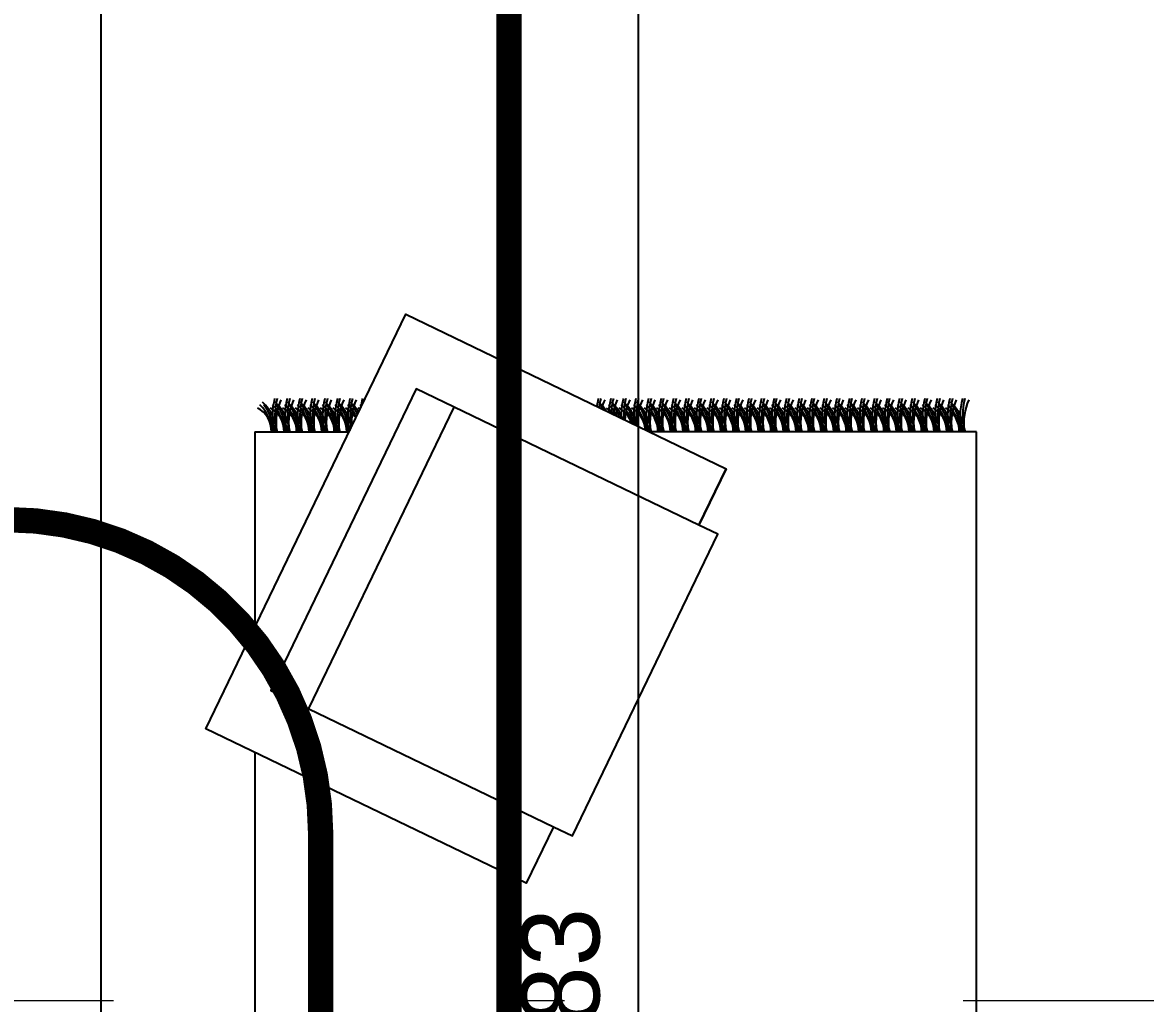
# Model space of a CAD drawing. Header units: metres. Extents: x 0 to 435, y 0 to 273.
# Drawn here: x 36.134 to 38.281, y 94.51 to 96.386 of the extents above; entities that cross this region are included whole.
import ezdxf

# ---------------------------------------------------------------- set-up
doc = ezdxf.new("R2010")
doc.units = ezdxf.units.M
doc.header["$MEASUREMENT"] = 0
for name, pattern in [('B4-PLANS$0$DASHDOT', [25.4, 12.7, -6.35, 0, -6.35]), ('DASHED2', [0.375, 0.25, -0.125]), ('DOT2', [0.125, 0, -0.125])]:
    doc.linetypes.add(name, pattern=pattern)
doc.layers.get('0').update_dxf_attribs({"plot": 0})
for name, color, linetype in [('A-EDM', 2, 'Continuous'), ('A-PAV', 3, 'Continuous'), ('A-WL', 7, 'Continuous'), ('FRN', 252, 'Continuous'), ('FURN', 10, 'Continuous')]:
    doc.layers.add(name, color=color, linetype=linetype)
doc.layers.add('A-ref', color=7, linetype='Continuous', true_color=0x8d8d81)
doc.layers.add('Dote', color=1, linetype='B4-PLANS$0$DASHDOT', lineweight=15)
doc.styles.add('XARAB', font='xarab.shx')
doc.dimstyles.new('DIM100', dxfattribs={"dimtxt": 0.15, "dimasz": 0.12, "dimexe": 0.1, "dimexo": 0, "dimgap": 0.05, "dimtad": 1, "dimzin": 3, "dimdsep": 46, "dimtxsty": 'XARAB', "dimblk": 'DTICK', "dimcen": 0.09, "dimclrd": 256, "dimclre": 4, "dimclrt": 3, "dimadec": 0, "dimazin": 3, "dimtfac": 1, "dimtix": 1, "dimtmove": 2, "dimatfit": 0, "dimldrblk": 'DTICK', "dimfxl": 0.15, "dimtolj": 1, "dimtzin": 3, "dimlwd": -3, "dimlwe": -3, "dimarcsym": 0})

# ---------------------------------------------------------------- blocks, each defined once
blk = doc.blocks.new('B4-PLANS$0$AXES-B2')
at = {"layer": 'Dote', "ltscale": 0.1}
blk.add_line((-29.655, -13.525), (30.305, -13.525), dxfattribs=at)
blk = doc.blocks.new('DTICK')
for p, q in [((0, 1.207), (0, -1.207)), ((-1.207, 0), (1.207, 0))]:
    blk.add_line(p, q)
at = {"color": 3}
blk.add_line((-0.629, -0.629), (0.629, 0.629), dxfattribs=at)
blk = doc.blocks.new('*D425')
at = {"layer": 'A-PAV', "color": 4, "linetype": 'DOT2', "lineweight": -3, "transparency": 16777216}
for p, q in [((37.311, 99.4117), (37.411, 99.4117)), ((37.311, 89.5837), (37.211, 89.5837))]:
    blk.add_line(p, q, dxfattribs=at)
at = {"layer": 'A-PAV', "linetype": 'ByBlock', "lineweight": -3, "transparency": 16777216}
blk.add_line((37.311, 99.2917), (37.311, 89.7037), dxfattribs=at)
at = {"layer": 'Defpoints', "color": 0, "linetype": 'ByBlock', "transparency": 16777216}
for p in [(37.311, 99.4117), (37.311, 89.5837), (37.311, 89.5837)]:
    blk.add_point(p, dxfattribs=at)
at = {"layer": 'A-PAV', "linetype": 'ByBlock', "lineweight": -3, "transparency": 16777216, "xscale": 0.12, "yscale": 0.12, "zscale": 0.12}
for p, rotation in [((37.311, 99.4117), 90), ((37.311, 89.5837), 270)]:
    blk.add_blockref('DTICK', p, dxfattribs=dict(at, rotation=rotation))
at = {"layer": 'A-PAV', "color": 3, "linetype": 'ByBlock', "transparency": 16777216, "insert": (37.1629, 94.4977), "char_height": 0.15, "attachment_point": 5, "rotation": 90, "style": 'XARAB'}
blk.add_mtext('\\A1;9.83', dxfattribs=at)

msp = doc.modelspace()

# ---------------------------------------------------------------- linework, layer by layer
at = {"layer": 'A-ref', "color": 251, "linetype": 'DASHED2', "ltscale": 3, "true_color": 0x575d60, "const_width": 0.0485}
for points in [[(42.6079, 112.2877), (32.3839, 112.2877, 0.414214), (31.7839, 111.6877), (31.7839, 93.898, 0.414214), (32.3839, 93.298), (36.4639, 93.298, 0.414214), (37.0639, 93.898), (37.0639, 98.2117, -0.414214), (37.6639, 98.8117), (42.6079, 98.8117, 0.414214), (43.2079, 99.4117), (43.2079, 111.6877, 0.414214)], [(36.1039, 89.7937), (32.6239, 89.7937, -0.414214), (32.0239, 90.3937), (32.0239, 94.8354, -0.414214), (32.6239, 95.4354), (36.1039, 95.4354, -0.414214), (36.7039, 94.8354), (36.7039, 90.3937, -0.414214)]]:
    msp.add_lwpolyline(points, format="xyb", close=True, dxfattribs=at)
at = {"layer": 'A-WL'}
msp.add_line((36.2839, 98.0317, 0), (36.2839, 89.5837), dxfattribs=at)
msp.add_line((36.2839, 98.0317, 0), (36.2839, 89.5837), dxfattribs=at)
at = {"layer": 'FRN'}
for p, q in [((36.5781, 95.6035), (36.5781, 95.2299)), ((36.5781, 95.6035), (36.7583, 95.6035)), ((36.6202, 95.6136), (36.6085, 95.6136)), ((36.6202, 95.6121), (36.6085, 95.6121)), ((36.6199, 95.6106), (36.6092, 95.6106)), ((36.6199, 95.6091), (36.6092, 95.6091)), ((36.62, 95.6076), (36.6095, 95.6076)), ((36.62, 95.6061), (36.6095, 95.6061)), ((36.6442, 95.6136), (36.6325, 95.6136)), ((36.6442, 95.6121), (36.6325, 95.6121)), ((36.6439, 95.6106), (36.6332, 95.6106)), ((36.6439, 95.6091), (36.6332, 95.6091)), ((36.644, 95.6076), (36.6335, 95.6076)), ((36.644, 95.6061), (36.6335, 95.6061)), ((36.6682, 95.6136), (36.6565, 95.6136)), ((36.6682, 95.6121), (36.6565, 95.6121)), ((36.6679, 95.6106), (36.6572, 95.6106)), ((36.6679, 95.6091), (36.6572, 95.6091)), ((36.668, 95.6076), (36.6575, 95.6076)), ((36.668, 95.6061), (36.6575, 95.6061)), ((36.6922, 95.6136), (36.6805, 95.6136)), ((36.6922, 95.6121), (36.6805, 95.6121)), ((36.6919, 95.6106), (36.6812, 95.6106)), ((36.6919, 95.6091), (36.6812, 95.6091)), ((36.692, 95.6076), (36.6815, 95.6076)), ((36.692, 95.6061), (36.6815, 95.6061)), ((36.7162, 95.6136), (36.7045, 95.6136)), ((36.7162, 95.6121), (36.7045, 95.6121)), ((36.7159, 95.6106), (36.7052, 95.6106)), ((36.7159, 95.6091), (36.7052, 95.6091)), ((36.716, 95.6076), (36.7055, 95.6076)), ((36.716, 95.6061), (36.7055, 95.6061)), ((36.7402, 95.6136), (36.7285, 95.6136)), ((36.7402, 95.6121), (36.7285, 95.6121)), ((36.7399, 95.6106), (36.7292, 95.6106)), ((36.7399, 95.6091), (36.7292, 95.6091)), ((36.74, 95.6076), (36.7295, 95.6076)), ((36.74, 95.6061), (36.7295, 95.6061)), ((36.7632, 95.6136), (36.7525, 95.6136)), ((36.7625, 95.6121), (36.7525, 95.6121)), ((36.7617, 95.6106), (36.7532, 95.6106)), ((36.761, 95.6091), (36.7532, 95.6091)), ((36.7603, 95.6076), (36.7535, 95.6076)), ((36.7596, 95.6061), (36.7535, 95.6061)), ((37.335, 95.6136), (37.3233, 95.6136)), ((37.335, 95.6121), (37.3233, 95.6121)), ((37.3347, 95.6106), (37.324, 95.6106)), ((37.3347, 95.6091), (37.324, 95.6091)), ((37.3348, 95.6076), (37.3242, 95.6076)), ((37.3348, 95.6061), (37.3272, 95.6061)), ((37.9574, 95.6035), (37.3326, 95.6035)), ((37.359, 95.6136), (37.3473, 95.6136)), ((37.359, 95.6121), (37.3473, 95.6121)), ((37.3587, 95.6106), (37.348, 95.6106)), ((37.3587, 95.6091), (37.348, 95.6091)), ((37.3588, 95.6076), (37.3482, 95.6076)), ((37.3588, 95.6061), (37.3482, 95.6061)), ((37.383, 95.6136), (37.3713, 95.6136)), ((37.383, 95.6121), (37.3713, 95.6121)), ((37.3827, 95.6106), (37.372, 95.6106)), ((37.3827, 95.6091), (37.372, 95.6091)), ((37.3828, 95.6076), (37.3722, 95.6076)), ((37.3828, 95.6061), (37.3722, 95.6061)), ((37.407, 95.6136), (37.3953, 95.6136)), ((37.407, 95.6121), (37.3953, 95.6121)), ((37.4067, 95.6106), (37.396, 95.6106)), ((37.4067, 95.6091), (37.396, 95.6091)), ((37.4068, 95.6076), (37.3962, 95.6076)), ((37.4068, 95.6061), (37.3962, 95.6061)), ((37.431, 95.6136), (37.4193, 95.6136)), ((37.431, 95.6121), (37.4193, 95.6121)), ((37.4307, 95.6106), (37.42, 95.6106)), ((37.4307, 95.6091), (37.42, 95.6091)), ((37.4308, 95.6076), (37.4202, 95.6076)), ((37.4308, 95.6061), (37.4202, 95.6061)), ((37.455, 95.6136), (37.4433, 95.6136)), ((37.455, 95.6121), (37.4433, 95.6121)), ((37.4547, 95.6106), (37.444, 95.6106)), ((37.4547, 95.6091), (37.444, 95.6091)), ((37.4548, 95.6076), (37.4442, 95.6076)), ((37.4548, 95.6061), (37.4442, 95.6061)), ((37.479, 95.6136), (37.4673, 95.6136)), ((37.479, 95.6121), (37.4673, 95.6121)), ((37.4787, 95.6106), (37.468, 95.6106)), ((37.4787, 95.6091), (37.468, 95.6091)), ((37.4788, 95.6076), (37.4682, 95.6076)), ((37.4788, 95.6061), (37.4682, 95.6061)), ((37.503, 95.6136), (37.4913, 95.6136)), ((37.503, 95.6121), (37.4913, 95.6121)), ((37.5027, 95.6106), (37.492, 95.6106)), ((37.5027, 95.6091), (37.492, 95.6091)), ((37.5028, 95.6076), (37.4922, 95.6076)), ((37.5028, 95.6061), (37.4922, 95.6061)), ((37.527, 95.6136), (37.5153, 95.6136)), ((37.527, 95.6121), (37.5153, 95.6121)), ((37.5267, 95.6106), (37.516, 95.6106)), ((37.5267, 95.6091), (37.516, 95.6091)), ((37.5268, 95.6076), (37.5162, 95.6076)), ((37.5268, 95.6061), (37.5162, 95.6061)), ((37.551, 95.6136), (37.5393, 95.6136)), ((37.551, 95.6121), (37.5393, 95.6121)), ((37.5507, 95.6106), (37.54, 95.6106)), ((37.5507, 95.6091), (37.54, 95.6091)), ((37.5508, 95.6076), (37.5402, 95.6076)), ((37.5508, 95.6061), (37.5402, 95.6061)), ((37.575, 95.6136), (37.5633, 95.6136)), ((37.575, 95.6121), (37.5633, 95.6121)), ((37.5747, 95.6106), (37.564, 95.6106)), ((37.5747, 95.6091), (37.564, 95.6091)), ((37.5748, 95.6076), (37.5642, 95.6076)), ((37.5748, 95.6061), (37.5642, 95.6061)), ((37.599, 95.6136), (37.5873, 95.6136)), ((37.599, 95.6121), (37.5873, 95.6121)), ((37.5987, 95.6106), (37.588, 95.6106)), ((37.5987, 95.6091), (37.588, 95.6091)), ((37.5988, 95.6076), (37.5882, 95.6076)), ((37.5988, 95.6061), (37.5882, 95.6061)), ((37.623, 95.6136), (37.6113, 95.6136)), ((37.623, 95.6121), (37.6113, 95.6121)), ((37.6227, 95.6106), (37.612, 95.6106)), ((37.6227, 95.6091), (37.612, 95.6091)), ((37.6228, 95.6076), (37.6122, 95.6076)), ((37.6228, 95.6061), (37.6122, 95.6061)), ((37.647, 95.6136), (37.6353, 95.6136)), ((37.647, 95.6121), (37.6353, 95.6121)), ((37.6467, 95.6106), (37.636, 95.6106)), ((37.6467, 95.6091), (37.636, 95.6091)), ((37.6468, 95.6076), (37.6362, 95.6076)), ((37.6468, 95.6061), (37.6362, 95.6061)), ((37.671, 95.6136), (37.6593, 95.6136)), ((37.671, 95.6121), (37.6593, 95.6121)), ((37.6707, 95.6106), (37.66, 95.6106)), ((37.6707, 95.6091), (37.66, 95.6091)), ((37.6708, 95.6076), (37.6602, 95.6076)), ((37.6708, 95.6061), (37.6602, 95.6061)), ((37.695, 95.6136), (37.6833, 95.6136)), ((37.695, 95.6121), (37.6833, 95.6121)), ((37.6947, 95.6106), (37.684, 95.6106)), ((37.6947, 95.6091), (37.684, 95.6091)), ((37.6948, 95.6076), (37.6842, 95.6076)), ((37.6948, 95.6061), (37.6842, 95.6061)), ((37.719, 95.6136), (37.7073, 95.6136)), ((37.719, 95.6121), (37.7073, 95.6121)), ((37.7187, 95.6106), (37.708, 95.6106)), ((37.7187, 95.6091), (37.708, 95.6091)), ((37.7188, 95.6076), (37.7082, 95.6076)), ((37.7188, 95.6061), (37.7082, 95.6061)), ((37.743, 95.6136), (37.7313, 95.6136)), ((37.743, 95.6121), (37.7313, 95.6121)), ((37.7427, 95.6106), (37.732, 95.6106)), ((37.7427, 95.6091), (37.732, 95.6091)), ((37.7428, 95.6076), (37.7322, 95.6076)), ((37.7428, 95.6061), (37.7322, 95.6061)), ((37.767, 95.6136), (37.7553, 95.6136)), ((37.767, 95.6121), (37.7553, 95.6121)), ((37.7667, 95.6106), (37.756, 95.6106)), ((37.7667, 95.6091), (37.756, 95.6091)), ((37.7668, 95.6076), (37.7562, 95.6076)), ((37.7668, 95.6061), (37.7562, 95.6061)), ((37.791, 95.6136), (37.7793, 95.6136)), ((37.791, 95.6121), (37.7793, 95.6121)), ((37.7907, 95.6106), (37.78, 95.6106)), ((37.7907, 95.6091), (37.78, 95.6091)), ((37.7908, 95.6076), (37.7802, 95.6076)), ((37.7908, 95.6061), (37.7802, 95.6061)), ((37.815, 95.6136), (37.8033, 95.6136)), ((37.815, 95.6121), (37.8033, 95.6121)), ((37.8147, 95.6106), (37.804, 95.6106)), ((37.8147, 95.6091), (37.804, 95.6091)), ((37.8148, 95.6076), (37.8042, 95.6076)), ((37.8148, 95.6061), (37.8042, 95.6061)), ((37.839, 95.6136), (37.8273, 95.6136)), ((37.839, 95.6121), (37.8273, 95.6121)), ((37.8387, 95.6106), (37.828, 95.6106)), ((37.8387, 95.6091), (37.828, 95.6091)), ((37.8388, 95.6076), (37.8282, 95.6076)), ((37.8388, 95.6061), (37.8282, 95.6061)), ((37.863, 95.6136), (37.8513, 95.6136)), ((37.863, 95.6121), (37.8513, 95.6121)), ((37.8627, 95.6106), (37.852, 95.6106)), ((37.8627, 95.6091), (37.852, 95.6091)), ((37.8628, 95.6076), (37.8522, 95.6076)), ((37.8628, 95.6061), (37.8522, 95.6061)), ((37.887, 95.6136), (37.8753, 95.6136)), ((37.887, 95.6121), (37.8753, 95.6121)), ((37.8867, 95.6106), (37.876, 95.6106)), ((37.8867, 95.6091), (37.876, 95.6091)), ((37.8868, 95.6076), (37.8762, 95.6076)), ((37.8868, 95.6061), (37.8762, 95.6061)), ((37.911, 95.6136), (37.8993, 95.6136)), ((37.911, 95.6121), (37.8993, 95.6121)), ((37.9107, 95.6106), (37.9, 95.6106)), ((37.9107, 95.6091), (37.9, 95.6091)), ((37.9108, 95.6076), (37.9002, 95.6076)), ((37.9108, 95.6061), (37.9002, 95.6061)), ((37.935, 95.6136), (37.9233, 95.6136)), ((37.935, 95.6121), (37.9233, 95.6121)), ((37.9347, 95.6106), (37.924, 95.6106)), ((37.9347, 95.6091), (37.924, 95.6091)), ((37.9348, 95.6076), (37.9242, 95.6076)), ((37.9348, 95.6061), (37.9242, 95.6061)), ((37.9574, 94.1356), (37.9574, 95.6035)), ((36.5781, 94.9904), (36.5781, 94.1356))]:
    msp.add_line(p, q, dxfattribs=at)
for centre, radius, start, end in [((36.729, 95.6354), 0.1173, 164.4788, 195.8147), ((36.7337, 95.6354), 0.1173, 164.4788, 195.8147), ((36.7262, 95.6206), 0.1076, 155.8121, 187.8434), ((36.753, 95.6354), 0.1173, 164.4788, 195.8147), ((36.7577, 95.6354), 0.1173, 164.4788, 195.8147), ((36.7502, 95.6206), 0.1076, 155.8121, 187.8434), ((36.777, 95.6354), 0.1173, 164.4788, 195.8147), ((36.7817, 95.6354), 0.1173, 164.4788, 195.8147), ((36.7742, 95.6206), 0.1076, 155.8121, 187.8434), ((36.801, 95.6354), 0.1173, 164.4788, 195.8147), ((36.8057, 95.6354), 0.1173, 164.4788, 195.8147), ((36.7982, 95.6206), 0.1076, 155.8121, 187.8434), ((36.825, 95.6354), 0.1173, 164.4788, 195.8147), ((36.8297, 95.6354), 0.1173, 164.4788, 195.8147), ((36.8222, 95.6206), 0.1076, 155.8121, 187.8434), ((36.849, 95.6354), 0.1173, 164.4788, 195.8147), ((36.8537, 95.6354), 0.1173, 164.4788, 195.8147), ((36.8462, 95.6206), 0.1076, 155.8121, 187.8434), ((36.873, 95.6354), 0.1173, 164.4788, 194.6082), ((36.8777, 95.6354), 0.1173, 164.4788, 191.265), ((36.8702, 95.6206), 0.1076, 155.8121, 184.0632), ((36.897, 95.6354), 0.1173, 164.4788, 173.1032), ((36.9017, 95.6354), 0.1173, 164.4788, 164.8839), ((37.3477, 95.6354), 0.1173, 164.4788, 171.8055), ((37.3525, 95.6354), 0.1173, 164.4788, 172.8653), ((37.345, 95.6206), 0.1076, 155.8121, 165.4175), ((37.3717, 95.6354), 0.1173, 164.4788, 177.2356), ((37.3765, 95.6354), 0.1173, 164.4788, 178.3344), ((37.369, 95.6206), 0.1076, 155.8121, 171.14), ((37.3957, 95.6354), 0.1173, 164.4788, 182.8942), ((37.4005, 95.6354), 0.1173, 164.4788, 184.0484), ((37.393, 95.6206), 0.1076, 155.8121, 177.0423), ((37.4197, 95.6354), 0.1173, 164.4788, 188.8773), ((37.4245, 95.6354), 0.1173, 164.4788, 190.1108), ((37.417, 95.6206), 0.1076, 155.8121, 183.2131), ((37.4437, 95.6354), 0.1173, 164.4788, 195.8147), ((37.4485, 95.6354), 0.1173, 164.4788, 195.8147), ((37.441, 95.6206), 0.1076, 155.8121, 187.8434), ((37.4677, 95.6354), 0.1173, 164.4788, 195.8147), ((37.4725, 95.6354), 0.1173, 164.4788, 195.8147), ((37.465, 95.6206), 0.1076, 155.8121, 187.8434), ((37.4917, 95.6354), 0.1173, 164.4788, 195.8147), ((37.4965, 95.6354), 0.1173, 164.4788, 195.8147), ((37.489, 95.6206), 0.1076, 155.8121, 187.8434), ((37.5157, 95.6354), 0.1173, 164.4788, 195.8147), ((37.5205, 95.6354), 0.1173, 164.4788, 195.8147), ((37.513, 95.6206), 0.1076, 155.8121, 187.8434), ((37.5397, 95.6354), 0.1173, 164.4788, 195.8147), ((37.5445, 95.6354), 0.1173, 164.4788, 195.8147), ((37.537, 95.6206), 0.1076, 155.8121, 187.8434), ((37.5637, 95.6354), 0.1173, 164.4788, 195.8147), ((37.5685, 95.6354), 0.1173, 164.4788, 195.8147), ((37.561, 95.6206), 0.1076, 155.8121, 187.8434), ((37.5877, 95.6354), 0.1173, 164.4788, 195.8147), ((37.5925, 95.6354), 0.1173, 164.4788, 195.8147), ((37.585, 95.6206), 0.1076, 155.8121, 187.8434), ((37.6117, 95.6354), 0.1173, 164.4788, 195.8147), ((37.6165, 95.6354), 0.1173, 164.4788, 195.8147), ((37.609, 95.6206), 0.1076, 155.8121, 187.8434), ((37.6357, 95.6354), 0.1173, 164.4788, 195.8147), ((37.6405, 95.6354), 0.1173, 164.4788, 195.8147), ((37.633, 95.6206), 0.1076, 155.8121, 187.8434), ((37.6597, 95.6354), 0.1173, 164.4788, 195.8147), ((37.6645, 95.6354), 0.1173, 164.4788, 195.8147), ((37.657, 95.6206), 0.1076, 155.8121, 187.8434), ((37.6837, 95.6354), 0.1173, 164.4788, 195.8147), ((37.6885, 95.6354), 0.1173, 164.4788, 195.8147), ((37.681, 95.6206), 0.1076, 155.8121, 187.8434), ((37.7077, 95.6354), 0.1173, 164.4788, 195.8147), ((37.7125, 95.6354), 0.1173, 164.4788, 195.8147), ((37.705, 95.6206), 0.1076, 155.8121, 187.8434), ((37.7317, 95.6354), 0.1173, 164.4788, 195.8147), ((37.7365, 95.6354), 0.1173, 164.4788, 195.8147), ((37.729, 95.6206), 0.1076, 155.8121, 187.8434), ((37.7557, 95.6354), 0.1173, 164.4788, 195.8147), ((37.7605, 95.6354), 0.1173, 164.4788, 195.8147), ((37.753, 95.6206), 0.1076, 155.8121, 187.8434), ((37.7797, 95.6354), 0.1173, 164.4788, 195.8147), ((37.7845, 95.6354), 0.1173, 164.4788, 195.8147), ((37.777, 95.6206), 0.1076, 155.8121, 187.8434), ((37.8037, 95.6354), 0.1173, 164.4788, 195.8147), ((37.8085, 95.6354), 0.1173, 164.4788, 195.8147), ((37.801, 95.6206), 0.1076, 155.8121, 187.8434), ((37.8277, 95.6354), 0.1173, 164.4788, 195.8147), ((37.8325, 95.6354), 0.1173, 164.4788, 195.8147), ((37.825, 95.6206), 0.1076, 155.8121, 187.8434), ((37.8517, 95.6354), 0.1173, 164.4788, 195.8147), ((37.8565, 95.6354), 0.1173, 164.4788, 195.8147), ((37.849, 95.6206), 0.1076, 155.8121, 187.8434), ((37.8757, 95.6354), 0.1173, 164.4788, 195.8147), ((37.8805, 95.6354), 0.1173, 164.4788, 195.8147), ((37.873, 95.6206), 0.1076, 155.8121, 187.8434), ((37.8997, 95.6354), 0.1173, 164.4788, 195.8147), ((37.9045, 95.6354), 0.1173, 164.4788, 195.8147), ((37.897, 95.6206), 0.1076, 155.8121, 187.8434), ((37.9237, 95.6354), 0.1173, 164.4788, 195.8147), ((37.9285, 95.6354), 0.1173, 164.4788, 195.8147), ((37.921, 95.6206), 0.1076, 155.8121, 187.8434), ((37.9477, 95.6354), 0.1173, 164.4788, 195.8147), ((37.9525, 95.6354), 0.1173, 164.4788, 195.8147), ((37.945, 95.6206), 0.1076, 155.8121, 187.8434), ((37.9717, 95.6354), 0.1173, 164.4788, 195.8147), ((37.9765, 95.6354), 0.1173, 164.4788, 195.8147), ((37.969, 95.6206), 0.1076, 155.8121, 187.8434), ((37.9957, 95.6354), 0.1173, 164.4788, 195.8147), ((38.0005, 95.6354), 0.1173, 164.4788, 195.8147), ((37.993, 95.6206), 0.1076, 155.8121, 187.8434), ((38.0197, 95.6354), 0.1173, 164.4788, 195.8147), ((38.0245, 95.6354), 0.1173, 164.4788, 195.8147), ((38.017, 95.6206), 0.1076, 155.8121, 187.8434), ((38.0437, 95.6354), 0.1173, 164.4788, 195.8147), ((38.0485, 95.6354), 0.1173, 164.4788, 195.8147), ((38.041, 95.6206), 0.1076, 155.8121, 187.8434), ((36.5601, 95.6046), 0.0498, 358.7323, 62.2965), ((36.528, 95.5948), 0.0847, 5.871, 45.1573), ((36.5358, 95.5971), 0.0847, 4.3439, 47.6152), ((36.5223, 95.5983), 0.0925, 3.2304, 37.8674), ((36.5841, 95.6046), 0.0498, 358.7323, 62.2965), ((36.552, 95.5948), 0.0847, 5.871, 45.1573), ((36.5598, 95.5971), 0.0847, 4.3439, 47.6152), ((36.5463, 95.5983), 0.0925, 3.2304, 37.8674), ((36.6081, 95.6046), 0.0498, 358.7323, 62.2965), ((36.576, 95.5948), 0.0847, 5.871, 45.1573), ((36.5838, 95.5971), 0.0847, 4.3439, 47.6152), ((36.5703, 95.5983), 0.0925, 3.2304, 37.8674), ((36.6321, 95.6046), 0.0498, 358.7323, 62.2965), ((36.6, 95.5948), 0.0847, 5.871, 45.1573), ((36.6078, 95.5971), 0.0847, 4.3439, 47.6152), ((36.5943, 95.5983), 0.0925, 3.2304, 37.8674), ((36.6561, 95.6046), 0.0498, 358.7323, 62.2965), ((36.624, 95.5948), 0.0847, 5.871, 45.1573), ((36.6318, 95.5971), 0.0847, 4.3439, 47.6152), ((36.6183, 95.5983), 0.0925, 3.2304, 37.8674), ((36.6801, 95.6046), 0.0498, 358.7323, 62.2965), ((36.648, 95.5948), 0.0847, 5.871, 45.1573), ((36.6558, 95.5971), 0.0847, 4.3439, 47.6152), ((36.6423, 95.5983), 0.0925, 3.2304, 37.8674), ((36.7041, 95.6046), 0.0498, 358.7323, 62.2965), ((36.672, 95.5948), 0.0847, 5.871, 45.1573), ((36.6798, 95.5971), 0.0847, 10.8858, 47.6152), ((36.6663, 95.5983), 0.0925, 3.6347, 37.8674), ((36.7281, 95.6046), 0.0498, 30.5238, 62.2965), ((36.696, 95.5948), 0.0847, 26.0788, 45.1573), ((36.7038, 95.5971), 0.0847, 31.0792, 47.6152), ((36.6903, 95.5983), 0.0925, 24.6346, 37.8674), ((36.7521, 95.6046), 0.0498, 57.3017, 62.2965), ((36.72, 95.5948), 0.0847, 42.9829, 45.1573), ((36.7278, 95.5971), 0.0847, 47.2817, 47.6152), ((37.1708, 95.5948), 0.0847, 41.4836, 45.1573), ((37.1786, 95.5971), 0.0847, 33.3938, 47.6152), ((37.1651, 95.5983), 0.0925, 31.1144, 37.8674), ((37.2269, 95.6046), 0.0498, 38.6878, 62.2965), ((37.1948, 95.5948), 0.0847, 27.286, 45.1573), ((37.2026, 95.5971), 0.0847, 21.5889, 47.6152), ((37.1891, 95.5983), 0.0925, 20.6947, 37.8674), ((37.2509, 95.6046), 0.0498, 18.0986, 62.2965), ((37.2188, 95.5948), 0.0847, 16.7762, 45.1573), ((37.2266, 95.5971), 0.0847, 12.005, 47.6152), ((37.2131, 95.5983), 0.0925, 11.9868, 37.8674), ((37.2749, 95.6046), 0.0498, 3.1563, 62.2965), ((37.2428, 95.5948), 0.0847, 7.8119, 45.1573), ((37.2506, 95.5971), 0.0847, 4.3439, 47.6152), ((37.2371, 95.5983), 0.0925, 4.2076, 37.8674), ((37.2989, 95.6046), 0.0498, 358.7323, 62.2965), ((37.2668, 95.5948), 0.0847, 5.871, 45.1573), ((37.2746, 95.5971), 0.0847, 4.3439, 47.6152), ((37.2611, 95.5983), 0.0925, 3.2304, 37.8674), ((37.3229, 95.6046), 0.0498, 358.7323, 62.2965), ((37.2908, 95.5948), 0.0847, 5.871, 45.1573), ((37.2986, 95.5971), 0.0847, 4.3439, 47.6152), ((37.2851, 95.5983), 0.0925, 3.2304, 37.8674), ((37.3469, 95.6046), 0.0498, 358.7323, 62.2965), ((37.3148, 95.5948), 0.0847, 5.871, 45.1573), ((37.3226, 95.5971), 0.0847, 4.3439, 47.6152), ((37.3091, 95.5983), 0.0925, 3.2304, 37.8674), ((37.3709, 95.6046), 0.0498, 358.7323, 62.2965), ((37.3388, 95.5948), 0.0847, 5.871, 45.1573), ((37.3466, 95.5971), 0.0847, 4.3439, 47.6152), ((37.3331, 95.5983), 0.0925, 3.2304, 37.8674), ((37.3949, 95.6046), 0.0498, 358.7323, 62.2965), ((37.3628, 95.5948), 0.0847, 5.871, 45.1573), ((37.3706, 95.5971), 0.0847, 4.3439, 47.6152), ((37.3571, 95.5983), 0.0925, 3.2304, 37.8674), ((37.4189, 95.6046), 0.0498, 358.7323, 62.2965), ((37.3868, 95.5948), 0.0847, 5.871, 45.1573), ((37.3946, 95.5971), 0.0847, 4.3439, 47.6152), ((37.3811, 95.5983), 0.0925, 3.2304, 37.8674), ((37.4429, 95.6046), 0.0498, 358.7323, 62.2965), ((37.4108, 95.5948), 0.0847, 5.871, 45.1573), ((37.4186, 95.5971), 0.0847, 4.3439, 47.6152), ((37.4051, 95.5983), 0.0925, 3.2304, 37.8674), ((37.4669, 95.6046), 0.0498, 358.7323, 62.2965), ((37.4348, 95.5948), 0.0847, 5.871, 45.1573), ((37.4426, 95.5971), 0.0847, 4.3439, 47.6152), ((37.4291, 95.5983), 0.0925, 3.2304, 37.8674), ((37.4909, 95.6046), 0.0498, 358.7323, 62.2965), ((37.4588, 95.5948), 0.0847, 5.871, 45.1573), ((37.4666, 95.5971), 0.0847, 4.3439, 47.6152), ((37.4531, 95.5983), 0.0925, 3.2304, 37.8674), ((37.5149, 95.6046), 0.0498, 358.7323, 62.2965), ((37.4828, 95.5948), 0.0847, 5.871, 45.1573), ((37.4906, 95.5971), 0.0847, 4.3439, 47.6152), ((37.4771, 95.5983), 0.0925, 3.2304, 37.8674), ((37.5389, 95.6046), 0.0498, 358.7323, 62.2965), ((37.5068, 95.5948), 0.0847, 5.871, 45.1573), ((37.5146, 95.5971), 0.0847, 4.3439, 47.6152), ((37.5011, 95.5983), 0.0925, 3.2304, 37.8674), ((37.5629, 95.6046), 0.0498, 358.7323, 62.2965), ((37.5308, 95.5948), 0.0847, 5.871, 45.1573), ((37.5386, 95.5971), 0.0847, 4.3439, 47.6152), ((37.5251, 95.5983), 0.0925, 3.2304, 37.8674), ((37.5869, 95.6046), 0.0498, 358.7323, 62.2965), ((37.5548, 95.5948), 0.0847, 5.871, 45.1573), ((37.5626, 95.5971), 0.0847, 4.3439, 47.6152), ((37.5491, 95.5983), 0.0925, 3.2304, 37.8674), ((37.6109, 95.6046), 0.0498, 358.7323, 62.2965), ((37.5788, 95.5948), 0.0847, 5.871, 45.1573), ((37.5866, 95.5971), 0.0847, 4.3439, 47.6152), ((37.5731, 95.5983), 0.0925, 3.2304, 37.8674), ((37.6349, 95.6046), 0.0498, 358.7323, 62.2965), ((37.6028, 95.5948), 0.0847, 5.871, 45.1573), ((37.6106, 95.5971), 0.0847, 4.3439, 47.6152), ((37.5971, 95.5983), 0.0925, 3.2304, 37.8674), ((37.6589, 95.6046), 0.0498, 358.7323, 62.2965), ((37.6268, 95.5948), 0.0847, 5.871, 45.1573), ((37.6346, 95.5971), 0.0847, 4.3439, 47.6152), ((37.6211, 95.5983), 0.0925, 3.2304, 37.8674), ((37.6829, 95.6046), 0.0498, 358.7323, 62.2965), ((37.6508, 95.5948), 0.0847, 5.871, 45.1573), ((37.6586, 95.5971), 0.0847, 4.3439, 47.6152), ((37.6451, 95.5983), 0.0925, 3.2304, 37.8674), ((37.7069, 95.6046), 0.0498, 358.7323, 62.2965), ((37.6748, 95.5948), 0.0847, 5.871, 45.1573), ((37.6826, 95.5971), 0.0847, 4.3439, 47.6152), ((37.6691, 95.5983), 0.0925, 3.2304, 37.8674), ((37.7309, 95.6046), 0.0498, 358.7323, 62.2965), ((37.6988, 95.5948), 0.0847, 5.871, 45.1573), ((37.7066, 95.5971), 0.0847, 4.3439, 47.6152), ((37.6931, 95.5983), 0.0925, 3.2304, 37.8674), ((37.7549, 95.6046), 0.0498, 358.7323, 62.2965), ((37.7228, 95.5948), 0.0847, 5.871, 45.1573), ((37.7306, 95.5971), 0.0847, 4.3439, 47.6152), ((37.7171, 95.5983), 0.0925, 3.2304, 37.8674), ((37.7789, 95.6046), 0.0498, 358.7323, 62.2965), ((37.7468, 95.5948), 0.0847, 5.871, 45.1573), ((37.7546, 95.5971), 0.0847, 4.3439, 47.6152), ((37.7411, 95.5983), 0.0925, 3.2304, 37.8674), ((37.8029, 95.6046), 0.0498, 358.7323, 62.2965), ((37.7708, 95.5948), 0.0847, 5.871, 45.1573), ((37.7786, 95.5971), 0.0847, 4.3439, 47.6152), ((37.7651, 95.5983), 0.0925, 3.2304, 37.8674), ((37.8269, 95.6046), 0.0498, 358.7323, 62.2965), ((37.7948, 95.5948), 0.0847, 5.871, 45.1573), ((37.8026, 95.5971), 0.0847, 4.3439, 47.6152), ((37.7891, 95.5983), 0.0925, 3.2304, 37.8674), ((37.8509, 95.6046), 0.0498, 358.7323, 62.2965), ((37.8188, 95.5948), 0.0847, 5.871, 45.1573), ((37.8266, 95.5971), 0.0847, 4.3439, 47.6152), ((37.8131, 95.5983), 0.0925, 3.2304, 37.8674), ((37.8749, 95.6046), 0.0498, 358.7323, 62.2965), ((37.8428, 95.5948), 0.0847, 5.871, 45.1573), ((37.8506, 95.5971), 0.0847, 4.3439, 47.6152), ((37.8371, 95.5983), 0.0925, 3.2304, 37.8674)]:
    msp.add_arc(centre, radius, start, end, dxfattribs=at)
at = {"layer": 'FURN'}
msp.add_line((36.9586, 95.6506), (36.6807, 95.0742), dxfattribs=at)
msp.add_lwpolyline([(37.1491, 94.8483), (37.0969, 94.7402), (36.4845, 95.0356), (36.8667, 95.8282), (37.4791, 95.5328), (37.427, 95.4247), (36.8866, 95.6853), (36.6086, 95.1089), (37.1491, 94.8483), (37.1851, 94.8309), (37.4631, 95.4074), (37.427, 95.4247), (37.4791, 95.5328)], dxfattribs=at)

# ---------------------------------------------------------------- block references
at = {"layer": 'A-EDM', "linetype": 'ByBlock', "ltscale": 2, "xscale": 1.2, "yscale": 1.2, "zscale": 1.2}
msp.add_blockref('B4-PLANS$0$AXES-B2', (42.0379, 110.7457), dxfattribs=at)

# ---------------------------------------------------------------- dimensions: what is measured, and where the dimension line sits
at = {"layer": 'A-PAV', "linetype": 'ByBlock'}
dim = msp.add_aligned_dim(p1=(37.311, 99.4117), p2=(37.311, 89.5837), distance=0, dimstyle='DIM100', dxfattribs=at)
dim.commit()
dim.dimension.update_dxf_attribs({"geometry": '*D425', "text_midpoint": (37.1629, 94.4977)})

doc.saveas('drawing.dxf')
